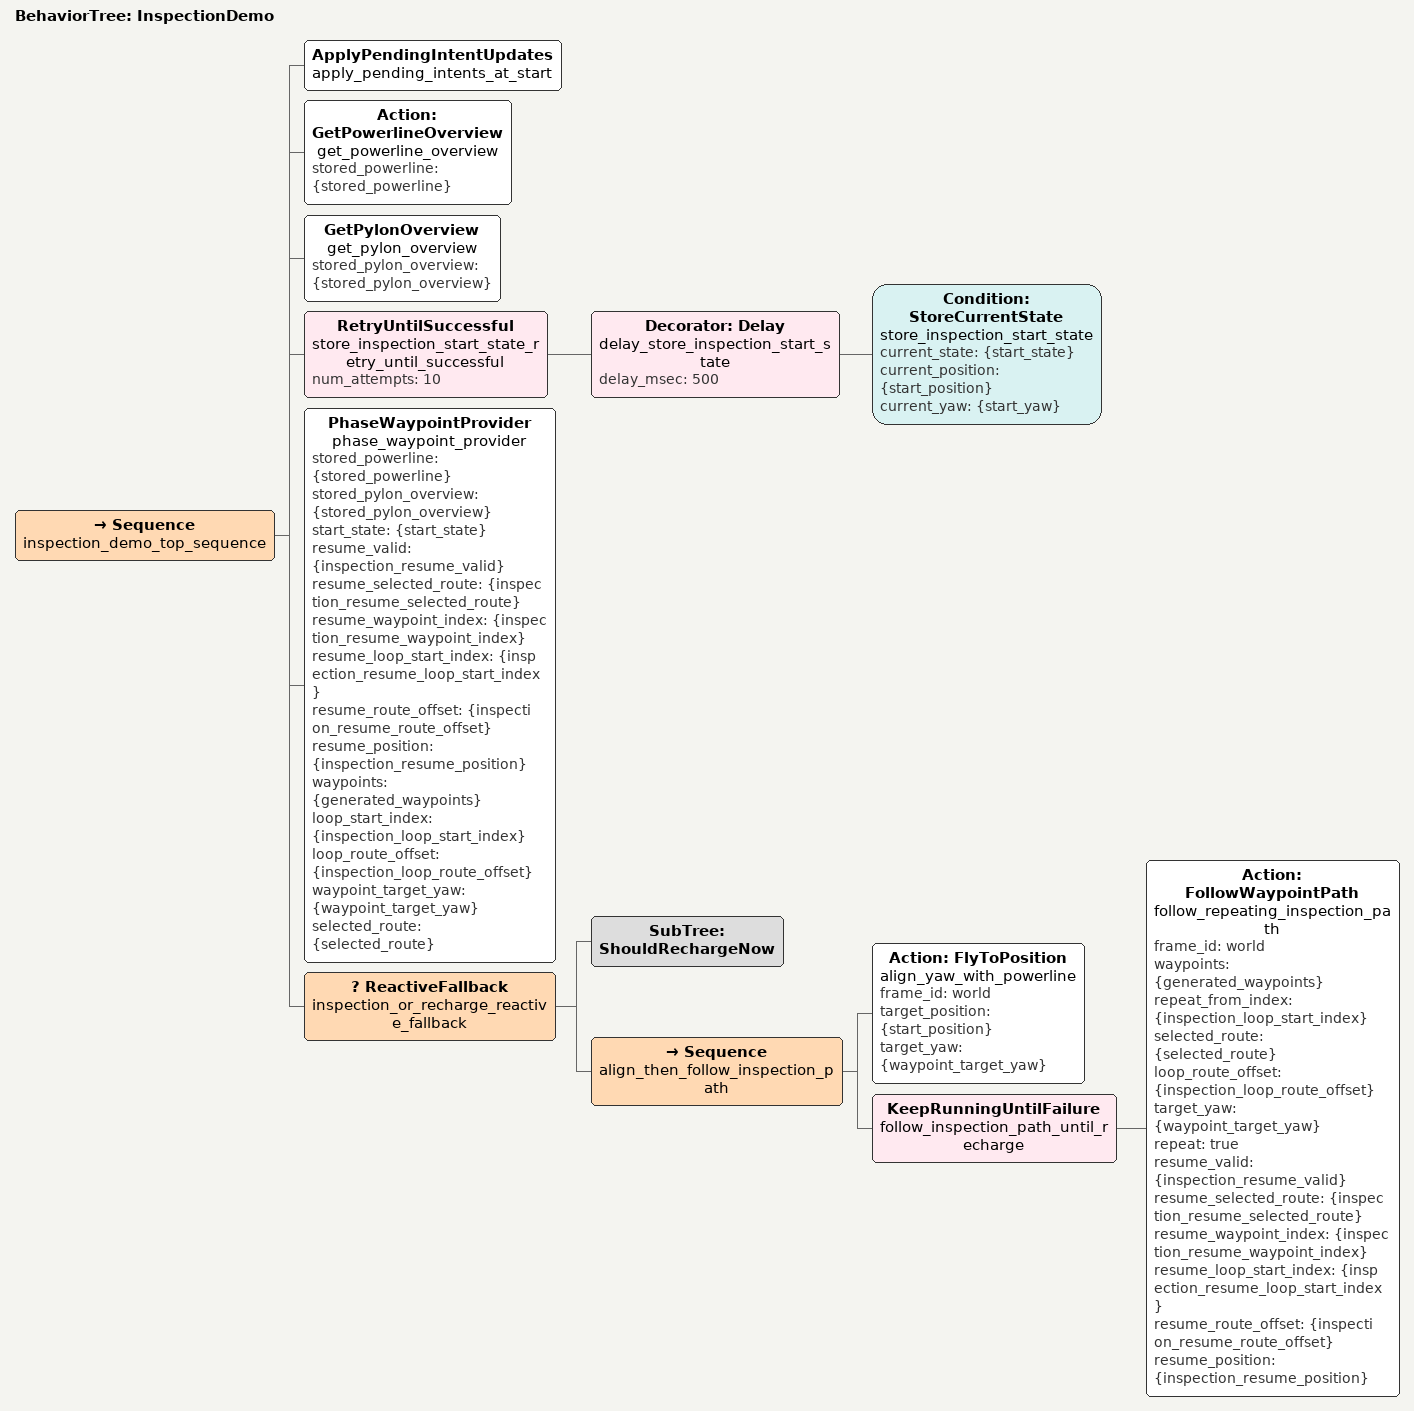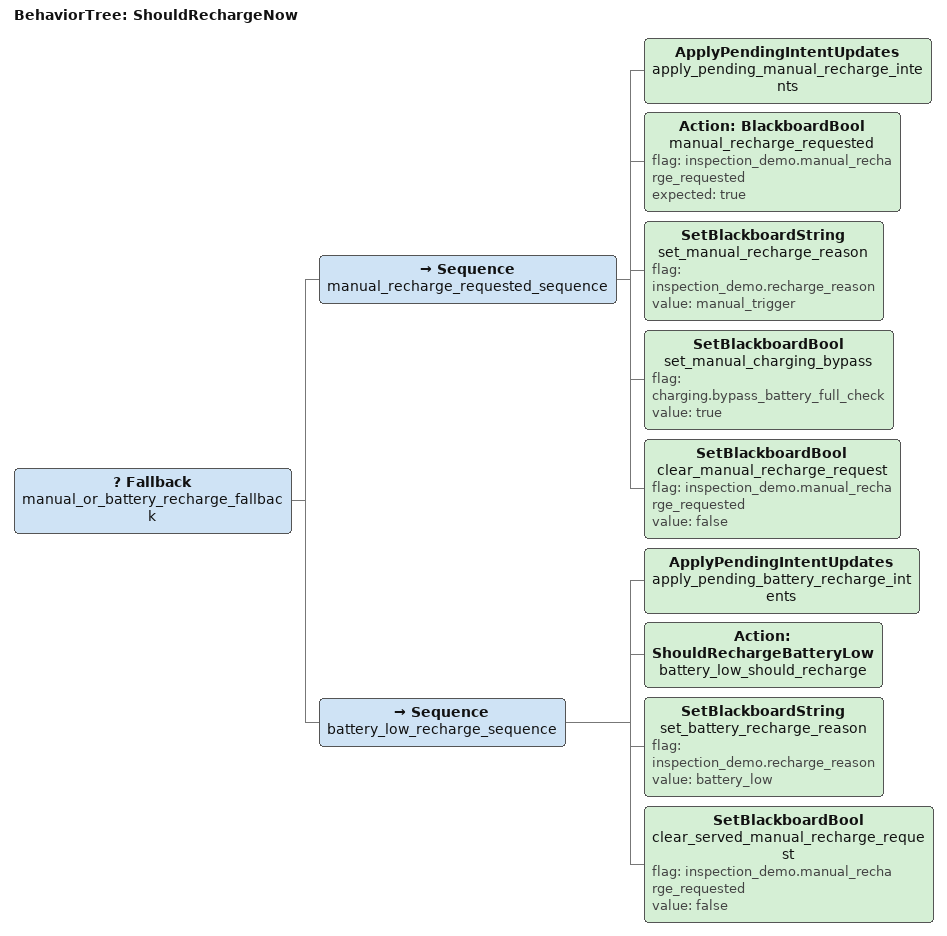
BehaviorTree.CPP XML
<root BTCPP_format="4" main_tree_to_execute="InspectionDemo">
    <BehaviorTree ID="InspectionDemo">
        <Sequence name="inspection_demo_top_sequence">
            <ApplyPendingIntentUpdates
                name="apply_pending_intents_at_start"
            />

            <Action
                ID="GetPowerlineOverview"
                name="get_powerline_overview"
                stored_powerline="{stored_powerline}"
            />

            <GetPylonOverview
                name="get_pylon_overview"
                stored_pylon_overview="{stored_pylon_overview}"
            />

            <RetryUntilSuccessful name="store_inspection_start_state_retry_until_successful" num_attempts="10">
                <Decorator ID="Delay" name="delay_store_inspection_start_state" delay_msec="500">
                    <Condition
                        ID="StoreCurrentState"
                        name="store_inspection_start_state"
                        current_state="{start_state}"
                        current_position="{start_position}"
                        current_yaw="{start_yaw}"
                    />
                </Decorator>
            </RetryUntilSuccessful>

            <PhaseWaypointProvider
                name="phase_waypoint_provider"
                stored_powerline="{stored_powerline}"
                stored_pylon_overview="{stored_pylon_overview}"
                start_state="{start_state}"
                resume_valid="{inspection_resume_valid}"
                resume_selected_route="{inspection_resume_selected_route}"
                resume_waypoint_index="{inspection_resume_waypoint_index}"
                resume_loop_start_index="{inspection_resume_loop_start_index}"
                resume_route_offset="{inspection_resume_route_offset}"
                resume_position="{inspection_resume_position}"
                waypoints="{generated_waypoints}"
                loop_start_index="{inspection_loop_start_index}"
                loop_route_offset="{inspection_loop_route_offset}"
                waypoint_target_yaw="{waypoint_target_yaw}"
                selected_route="{selected_route}"
            />

            <ReactiveFallback name="inspection_or_recharge_reactive_fallback">
                <SubTree ID="ShouldRechargeNow"/>

                <Sequence name="align_then_follow_inspection_path">
                    <Action
                        ID="FlyToPosition"
                        name="align_yaw_with_powerline"
                        frame_id="world"
                        target_position="{start_position}"
                        target_yaw="{waypoint_target_yaw}"
                    />

                    <KeepRunningUntilFailure name="follow_inspection_path_until_recharge">
                        <Action
                            ID="FollowWaypointPath"
                            name="follow_repeating_inspection_path"
                            frame_id="world"
                            waypoints="{generated_waypoints}"
                            repeat_from_index="{inspection_loop_start_index}"
                            selected_route="{selected_route}"
                            loop_route_offset="{inspection_loop_route_offset}"
                            target_yaw="{waypoint_target_yaw}"
                            repeat="true"
                            resume_valid="{inspection_resume_valid}"
                            resume_selected_route="{inspection_resume_selected_route}"
                            resume_waypoint_index="{inspection_resume_waypoint_index}"
                            resume_loop_start_index="{inspection_resume_loop_start_index}"
                            resume_route_offset="{inspection_resume_route_offset}"
                            resume_position="{inspection_resume_position}"
                        />
                    </KeepRunningUntilFailure>
                </Sequence>
            </ReactiveFallback>
        </Sequence>
    </BehaviorTree>

    <BehaviorTree ID="ShouldRechargeNow">
        <Fallback name="manual_or_battery_recharge_fallback">
            <Sequence name="manual_recharge_requested_sequence">
                <ApplyPendingIntentUpdates
                    name="apply_pending_manual_recharge_intents"
                />

                <Action
                    ID="BlackboardBool"
                    name="manual_recharge_requested"
                    flag="inspection_demo.manual_recharge_requested"
                    expected="true"
                />

                <SetBlackboardString
                    name="set_manual_recharge_reason"
                    flag="inspection_demo.recharge_reason"
                    value="manual_trigger"
                />

                <SetBlackboardBool
                    name="set_manual_charging_bypass"
                    flag="charging.bypass_battery_full_check"
                    value="true"
                />

                <SetBlackboardBool
                    name="clear_manual_recharge_request"
                    flag="inspection_demo.manual_recharge_requested"
                    value="false"
                />
            </Sequence>

            <Sequence name="battery_low_recharge_sequence">
                <ApplyPendingIntentUpdates
                    name="apply_pending_battery_recharge_intents"
                />

                <Action
                    ID="ShouldRechargeBatteryLow"
                    name="battery_low_should_recharge"
                />

                <SetBlackboardString
                    name="set_battery_recharge_reason"
                    flag="inspection_demo.recharge_reason"
                    value="battery_low"
                />

                <!-- A recharge request applied in this tick is served by this
                     recharge; left set, it would start a second one when the
                     inspection resumes. -->
                <SetBlackboardBool
                    name="clear_served_manual_recharge_request"
                    flag="inspection_demo.manual_recharge_requested"
                    value="false"
                />
            </Sequence>
        </Fallback>
    </BehaviorTree>
</root>
